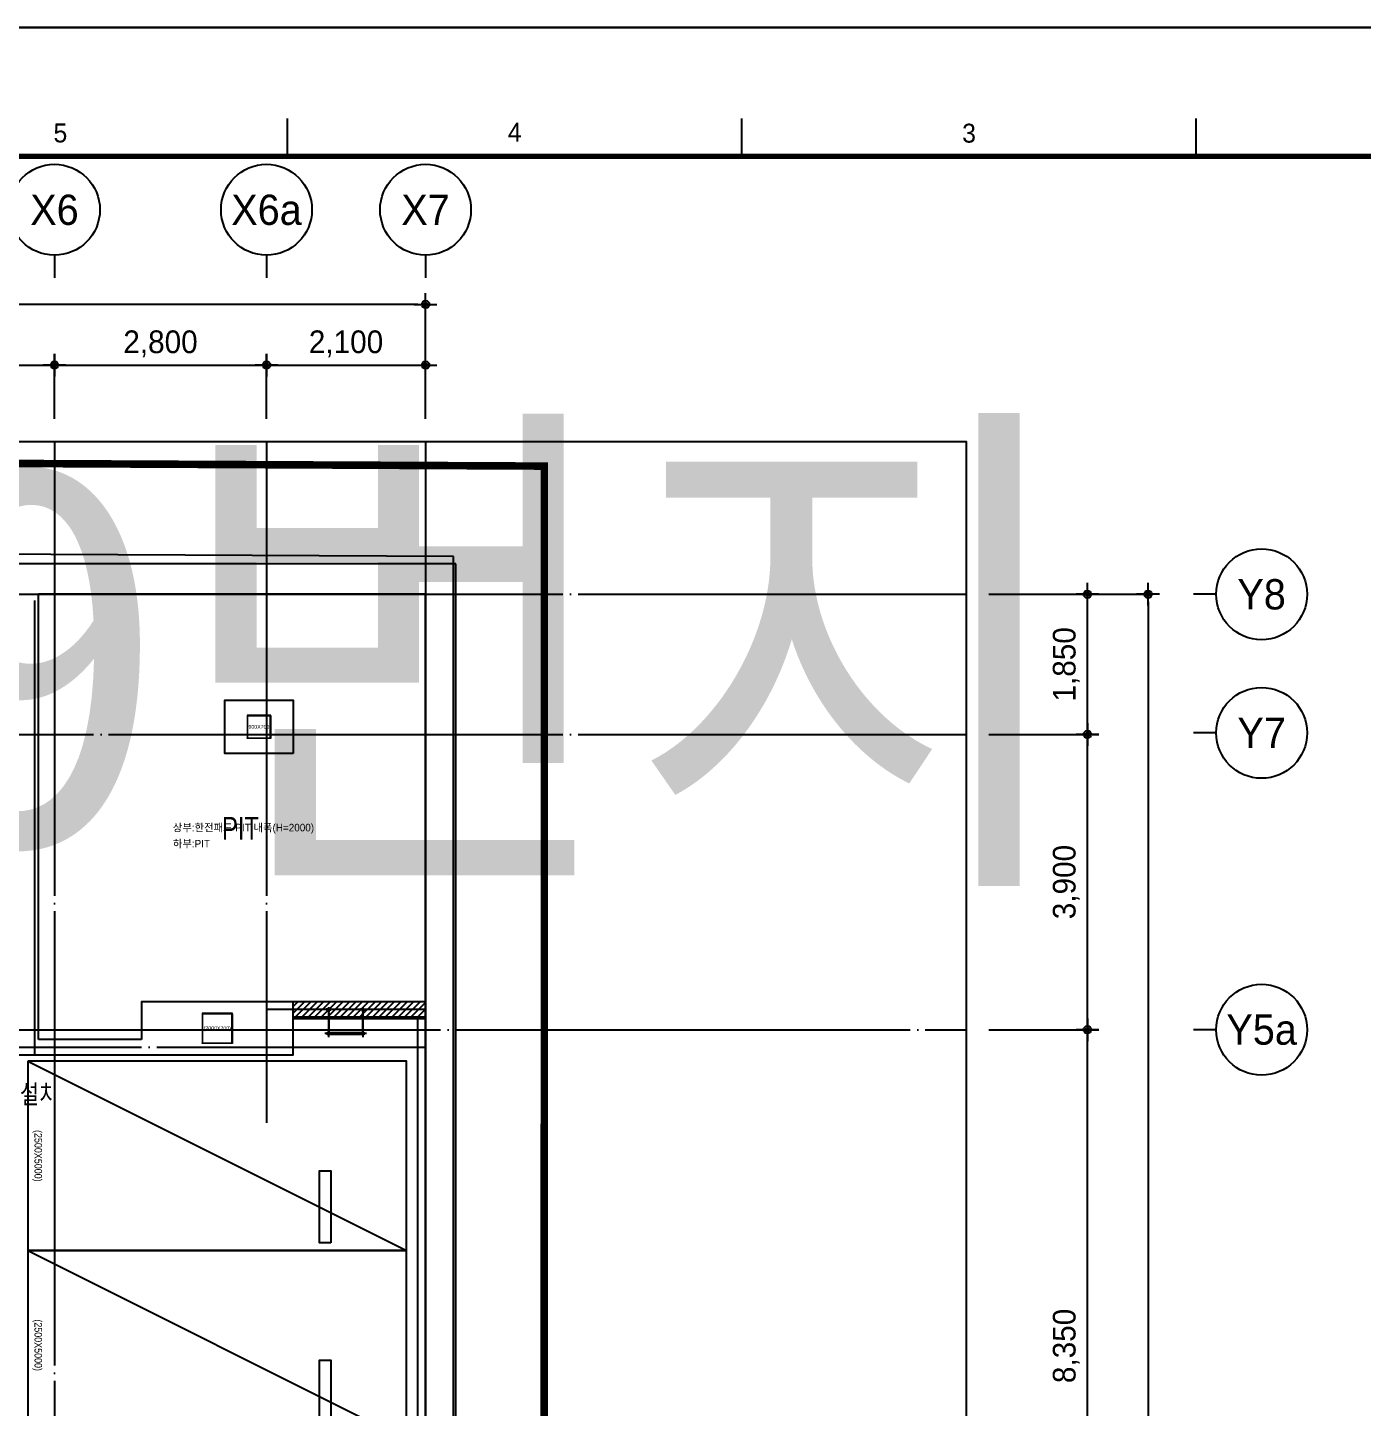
# Model space of a CAD drawing. Header units: millimetres. Extents: x 0 to 1390178, y 0 to 110113.
# Drawn here: x 392567 to 410195, y 41181 to 59400 of the extents above; entities that cross this region are included whole.
import ezdxf
from ezdxf.enums import TextEntityAlignment as Align
from ezdxf.xclip import XClip

# ---------------------------------------------------------------- set-up
doc = ezdxf.new("R2018")
doc.units = ezdxf.units.MM
doc.header["$LTSCALE"] = 100
doc.header["$XCLIPFRAME"] = 0
for name, pattern in [('X - 평면도$0$CEN', [62, 60, -1, 0, -1]), ('X - 평면도$0$HIDDEN', [0.375, 0.25, -0.125]), ('X - 평면도$0$PHANTOM2', [50, 40, -2, 2, -2, 2, -2])]:
    doc.linetypes.add(name, pattern=pattern)
doc.layers.get('DEFPOINTS').update_dxf_attribs({"color": 145})
for name, color, linetype in [('AA-XXXX-DIMS', 7, 'Continuous'), ('AA-XXXX-TEXT', 3, 'Continuous'), ('DIM', 7, 'Continuous'), ('X - SHEET$0$AA-BORD-FORM', 7, 'Continuous'), ('X - SHEET$0$AA-BORD-TEXT', 3, 'Continuous'), ('X - 평면도$0$! □-COL', 2, 'Continuous'), ('X - 평면도$0$0-구역계', 1, 'Continuous'), ('X - 평면도$0$A-FIN', 8, 'Continuous'), ('X - 평면도$0$AA-WAXM-BLOK', 3, 'Continuous'), ('X - 평면도$0$AA-WAXM-CONC', 2, 'Continuous'), ('X - 평면도$0$AA-XXXX-CNTL', 1, 'X - 평면도$0$CEN'), ('X - 평면도$0$AA-XXXX-PARK', 8, 'Continuous'), ('X - 평면도$0$AA-XXXX-PATT', 8, 'Continuous'), ('X - 평면도$0$벽배수판', 6, 'Continuous'), ('X - 평면도$0$사다리', 7, 'Continuous')]:
    doc.layers.add(name, color=color, linetype=linetype)
doc.layers.add('X - 평면도$0$A-GUIDE TEXT', color=67, linetype='Continuous', plot=False)
doc.layers.add('X - 평면도$0$DEFPOINT', color=163, linetype='Continuous', plot=False)
doc.styles.add('HAUD01', font='Dotum.ttf')
doc.styles.get("Standard").update_dxf_attribs({"font": 'Dotum.ttf'})
doc.styles.add('X - SHEET$0$HAUD01', font='Dotum.ttf')
doc.styles.add('X - 평면도$0$HAUD01', font='Dotum.ttf')
doc.styles.add('X - 평면도$0$STANDARD', font='Dotum.ttf')
doc.dimstyles.new('HAUD-100', dxfattribs={"dimscale": 100, "dimtxt": 3, "dimasz": 1, "dimexe": 0, "dimexo": 3, "dimgap": 1, "dimtad": 1, "dimdec": 0, "dimdsep": 46, "dimlunit": 6, "dimtxsty": 'HAUD01', "dimblk": 'DIMDOT', "dimcen": 2.5, "dimdle": 1.5, "dimclrd": 7, "dimclre": 7, "dimclrt": 3, "dimadec": 0, "dimazin": 0, "dimtfac": 1, "dimtdec": 0, "dimtix": 1, "dimtmove": 2, "dimatfit": 3, "dimfxl": 1, "dimtvp": 1, "dimtolj": 1, "dimtzin": 0, "dimarcsym": 0})

# ---------------------------------------------------------------- blocks, each defined once
blk = doc.blocks.new('X - SHEET$0$HAUDsheetV')
at = {"layer": 'X - SHEET$0$AA-BORD-FORM', "color": 2}
for p, q in [((601, 577), (601, 582)), ((661, 577), (661, 582)), ((721, 577), (721, 582))]:
    blk.add_line(p, q, dxfattribs=at)
at = {"layer": 'X - SHEET$0$AA-BORD-FORM', "color": 1}
blk.add_lwpolyline([(1, 0), (841, 0), (841, 594), (1, 594)], close=True, dxfattribs=at)
at = {"layer": 'X - SHEET$0$AA-BORD-FORM', "color": 2, "const_width": 0.682}
blk.add_lwpolyline([(21, 17), (21, 577), (821, 577), (821, 17)], close=True, dxfattribs=at)
at = {"layer": 'X - SHEET$0$AA-BORD-TEXT', "color": 7, "style": 'X - SHEET$0$HAUD01'}
for s, p in [('5', (571, 580.09)), ('4', (631, 580.19)), ('3', (691, 580.06))]:
    blk.add_text(s, height=2.5, dxfattribs=at).set_placement(p, align=Align.MIDDLE_CENTER)
at = {"layer": 'X - SHEET$0$AA-BORD-TEXT', "color": 3, "style": 'X - SHEET$0$HAUD01'}
for tag, p in [('PJCode', (786, 567.94)), ('작성자', (786.11, 194.82)), ('검토자', (786.11, 181.82)), ('최종검토자', (786.11, 168.82)), ('승인자', (786.11, 155.82)), ('일자', (786.83, 144.02)), ('개정번호', (812, 65.92))]:
    blk.add_attdef(tag, text='', height=3, dxfattribs=at).set_placement(p, align=Align.MIDDLE_CENTER)
at = {"layer": 'X - SHEET$0$AA-BORD-TEXT', "color": 3, "lineweight": 30, "flags": 104}
blk.add_attdef('PJTitle', text='', height=4, dxfattribs=at).set_placement((787.25, 536.62), align=Align.MIDDLE_CENTER)
blk = doc.blocks.new('X - SHEET')
ref = blk.add_blockref('X - SHEET$0$HAUDsheetV', (-100, 0), dxfattribs=dict(xscale=100, yscale=100, zscale=100))
lines = blk.add_mtext('중랑구 상봉동 116-49번지 일원 2030 청년주택 \\P신축공사', dxfattribs={"layer": 'X - SHEET$0$AA-BORD-TEXT', "color": 3, "insert": (78625, 53662), "char_height": 5056.52, "attachment_point": 1})
ref.add_attrib('PJTitle', '', (78625, 53662), dxfattribs={"flags": 104}).embed_mtext(lines)
blk = doc.blocks.new('DIMDOT')
at = {"layer": 'AA-XXXX-DIMS'}
for p, q in [((-1.5, 0), (1.5, 0)), ((0, -1.5), (0, 1.5))]:
    blk.add_line(p, q, dxfattribs=at)
for radius in [0.5, 0.25]:
    blk.add_circle((0, 0), radius, dxfattribs=at)
blk = doc.blocks.new('*D264')
at = {"color": 7, "lineweight": -2, "transparency": 16777216}
for p, q in [((-46117, 35787), (-46117, 37298)), ((-1667, 37298), (-46017, 37298)), ((-1567, 35787), (-1567, 37298))]:
    blk.add_line(p, q, dxfattribs=at)
at = {"layer": 'DEFPOINTS', "color": 0, "transparency": 16777216}
for p in [(-46117, 37298), (-46117, 35487, 0), (-1567, 35487, 0)]:
    blk.add_point(p, dxfattribs=at)
at = {"color": 7, "lineweight": -2, "transparency": 16777216, "xscale": 100, "yscale": 100, "zscale": 100, "rotation": 180}
blk.add_blockref('DIMDOT', (-46117, 37298), dxfattribs=at)
at = {"color": 7, "lineweight": -2, "transparency": 16777216, "xscale": 100, "yscale": 100, "zscale": 100}
blk.add_blockref('DIMDOT', (-1567, 37298), dxfattribs=at)
at = {"color": 3, "transparency": 16777216, "insert": (-23842, 37577), "char_height": 300, "attachment_point": 5, "style": 'HAUD01'}
blk.add_mtext('\\A1;44,550', dxfattribs=at)
blk = doc.blocks.new('*D268')
at = {"color": 7, "lineweight": -2, "transparency": 16777216}
for p, q in [((-11317, 35787), (-11317, 36498)), ((-11217, 36498), (-6567, 36498)), ((-6467, 35787), (-6467, 36498))]:
    blk.add_line(p, q, dxfattribs=at)
at = {"layer": 'DEFPOINTS', "color": 0, "transparency": 16777216}
for p in [(-6467, 36498), (-11317, 35487, 0), (-6467, 35487, 0)]:
    blk.add_point(p, dxfattribs=at)
at = {"color": 7, "lineweight": -2, "transparency": 16777216, "xscale": 100, "yscale": 100, "zscale": 100, "rotation": 180}
blk.add_blockref('DIMDOT', (-11317, 36498), dxfattribs=at)
at = {"color": 7, "lineweight": -2, "transparency": 16777216, "xscale": 100, "yscale": 100, "zscale": 100}
blk.add_blockref('DIMDOT', (-6467, 36498), dxfattribs=at)
at = {"color": 3, "transparency": 16777216, "insert": (-8892, 36777), "char_height": 300, "attachment_point": 5, "style": 'HAUD01'}
blk.add_mtext('\\A1;4,850', dxfattribs=at)
blk = doc.blocks.new('*D269')
at = {"color": 7, "lineweight": -2, "transparency": 16777216}
for p, q in [((-6467, 35787), (-6467, 36498)), ((-6367, 36498), (-3767, 36498)), ((-3667, 35787), (-3667, 36498))]:
    blk.add_line(p, q, dxfattribs=at)
at = {"layer": 'DEFPOINTS', "color": 0, "transparency": 16777216}
for p in [(-3667, 36498), (-6467, 35487, 0), (-3667, 35487, 0)]:
    blk.add_point(p, dxfattribs=at)
at = {"color": 7, "lineweight": -2, "transparency": 16777216, "xscale": 100, "yscale": 100, "zscale": 100, "rotation": 180}
blk.add_blockref('DIMDOT', (-6467, 36498), dxfattribs=at)
at = {"color": 7, "lineweight": -2, "transparency": 16777216, "xscale": 100, "yscale": 100, "zscale": 100}
blk.add_blockref('DIMDOT', (-3667, 36498), dxfattribs=at)
at = {"color": 3, "transparency": 16777216, "insert": (-5067, 36777), "char_height": 300, "attachment_point": 5, "style": 'HAUD01'}
blk.add_mtext('\\A1;2,800', dxfattribs=at)
blk = doc.blocks.new('*D288')
at = {"color": 7, "lineweight": -2, "transparency": 16777216}
for p, q in [((5874, 31621), (7174, 31621)), ((7174, 27821), (7174, 31521)), ((5874, 27721), (7174, 27721))]:
    blk.add_line(p, q, dxfattribs=at)
at = {"layer": 'DEFPOINTS', "color": 0, "transparency": 16777216}
for p in [(5574, 31621, 0), (7174, 31621), (5574, 27721, 0)]:
    blk.add_point(p, dxfattribs=at)
at = {"color": 7, "lineweight": -2, "transparency": 16777216, "xscale": 100, "yscale": 100, "zscale": 100}
for p, rotation in [((7174, 31621), 90), ((7174, 27721), 270)]:
    blk.add_blockref('DIMDOT', p, dxfattribs=dict(at, rotation=rotation))
at = {"color": 3, "transparency": 16777216, "insert": (6895, 29671), "char_height": 300, "attachment_point": 5, "rotation": 90, "style": 'HAUD01'}
blk.add_mtext('\\A1;3,900', dxfattribs=at)
blk = doc.blocks.new('*D289')
at = {"color": 7, "lineweight": -2, "transparency": 16777216}
for p, q in [((5874, 33471), (7974, 33471)), ((7974, 33371), (7974, -13459)), ((5874, -13559), (7974, -13559))]:
    blk.add_line(p, q, dxfattribs=at)
at = {"layer": 'DEFPOINTS', "color": 0, "transparency": 16777216}
for p in [(5574, 33471, 0), (5574, -13559, 0), (7974, -13559)]:
    blk.add_point(p, dxfattribs=at)
at = {"color": 7, "lineweight": -2, "transparency": 16777216, "xscale": 100, "yscale": 100, "zscale": 100}
for p, rotation in [((7974, 33471), 90), ((7974, -13559), 270)]:
    blk.add_blockref('DIMDOT', p, dxfattribs=dict(at, rotation=rotation))
at = {"color": 3, "transparency": 16777216, "insert": (7695, 9956), "char_height": 300, "attachment_point": 5, "rotation": 90, "style": 'HAUD01'}
blk.add_mtext('\\A1;47,030', dxfattribs=at)
blk = doc.blocks.new('*D290')
at = {"color": 7, "lineweight": -2, "transparency": 16777216}
for p, q in [((5874, 33471), (7174, 33471)), ((7174, 31721), (7174, 33371)), ((5874, 31621), (7174, 31621))]:
    blk.add_line(p, q, dxfattribs=at)
at = {"layer": 'DEFPOINTS', "color": 0, "transparency": 16777216}
for p in [(5574, 33471, 0), (7174, 33471), (5574, 31621, 0)]:
    blk.add_point(p, dxfattribs=at)
at = {"color": 7, "lineweight": -2, "transparency": 16777216, "xscale": 100, "yscale": 100, "zscale": 100}
for p, rotation in [((7174, 33471), 90), ((7174, 31621), 270)]:
    blk.add_blockref('DIMDOT', p, dxfattribs=dict(at, rotation=rotation))
at = {"color": 3, "transparency": 16777216, "insert": (6895, 32546), "char_height": 300, "attachment_point": 5, "rotation": 90, "style": 'HAUD01'}
blk.add_mtext('\\A1;1,850', dxfattribs=at)
blk = doc.blocks.new('*D291')
at = {"color": 7, "lineweight": -2, "transparency": 16777216}
for p, q in [((5874, 27721), (7174, 27721)), ((7174, 19471), (7174, 27621)), ((5874, 19371), (7174, 19371))]:
    blk.add_line(p, q, dxfattribs=at)
at = {"layer": 'DEFPOINTS', "color": 0, "transparency": 16777216}
for p in [(5574, 27721, 0), (7174, 27721), (5574, 19371, 0)]:
    blk.add_point(p, dxfattribs=at)
at = {"color": 7, "lineweight": -2, "transparency": 16777216, "xscale": 100, "yscale": 100, "zscale": 100}
for p, rotation in [((7174, 27721), 90), ((7174, 19371), 270)]:
    blk.add_blockref('DIMDOT', p, dxfattribs=dict(at, rotation=rotation))
at = {"color": 3, "transparency": 16777216, "insert": (6895, 23546), "char_height": 300, "attachment_point": 5, "rotation": 90, "style": 'HAUD01'}
blk.add_mtext('\\A1;8,350', dxfattribs=at)
blk = doc.blocks.new('*D302')
at = {"color": 7, "lineweight": -2, "transparency": 16777216}
for p, q in [((-3667, 35787), (-3667, 36498)), ((-3567, 36498), (-1667, 36498)), ((-1567, 35787), (-1567, 36498))]:
    blk.add_line(p, q, dxfattribs=at)
at = {"layer": 'DEFPOINTS', "color": 0, "transparency": 16777216}
for p in [(-1567, 36498), (-3667, 35487), (-1567, 35487)]:
    blk.add_point(p, dxfattribs=at)
at = {"color": 7, "lineweight": -2, "transparency": 16777216, "xscale": 100, "yscale": 100, "zscale": 100, "rotation": 180}
blk.add_blockref('DIMDOT', (-3667, 36498), dxfattribs=at)
at = {"color": 7, "lineweight": -2, "transparency": 16777216, "xscale": 100, "yscale": 100, "zscale": 100}
blk.add_blockref('DIMDOT', (-1567, 36498), dxfattribs=at)
at = {"color": 3, "transparency": 16777216, "insert": (-2617, 36777), "char_height": 300, "attachment_point": 5, "style": 'HAUD01'}
blk.add_mtext('\\A1;2,100', dxfattribs=at)
blk = doc.blocks.new('*U1022')
at = {"color": 9, "linetype": 'X - 평면도$0$HIDDEN'}
for p, q in [((-232, 120), (-255, 120)), ((-255, 120), (-255, 114)), ((-232, 114), (-255, 114)), ((-228, 110), (-228, 0)), ((-222, 110), (-222, 0)), ((-218, 120), (-195, 120)), ((-218, 114), (-195, 114)), ((-195, 120), (-195, 114)), ((218, 120), (195, 120)), ((195, 120), (195, 114)), ((218, 114), (195, 114)), ((222, 110), (222, 0)), ((228, 110), (228, 0)), ((232, 120), (255, 120)), ((232, 114), (255, 114)), ((255, 120), (255, 114))]:
    blk.add_line(p, q, dxfattribs=at)
for centre, radius, start, end in [((-232, 110), 10, 0, 90), ((-232, 110), 4, 0, 90), ((-218, 110), 10, 90, 134.427), ((-218, 110), 4, 90, 180), ((218, 110), 10, 0, 90), ((218, 110), 4, 0, 90), ((232, 110), 10, 90, 134.427), ((232, 110), 4, 90, 180)]:
    blk.add_arc(centre, radius, start, end, dxfattribs=at)
blk.add_point((-225, 120))
at = {"layer": 'X - 평면도$0$A-GUIDE TEXT', "color": 190}
blk.add_line((275, 0), (-275, 0), dxfattribs=at)
at = {"layer": 'X - 평면도$0$사다리', "color": 8}
for p, q in [((-225, 147), (-225, -250)), ((225, 147), (225, -250)), ((275, -200), (-275, -200))]:
    blk.add_line(p, q, dxfattribs=at)
at = {"layer": 'X - 평면도$0$사다리', "color": 6}
for p, q in [((222, 0), (222, -181)), ((228, 0), (228, -181)), ((-228, 0), (-228, -181)), ((-222, 0), (-222, -181)), ((210, -189), (-210, -189)), ((210, -211), (-210, -211))]:
    blk.add_line(p, q, dxfattribs=at)
at = {"layer": 'X - 평면도$0$사다리', "color": 11}
for centre, radius in [((-225, -200), 19), ((225, -200), 19), ((-225, -200), 17), ((225, -200), 17)]:
    blk.add_circle(centre, radius, dxfattribs=at)
blk = doc.blocks.new('X - 평면도$0$A$C131C07CB')
at = {"layer": 'X - 평면도$0$0-구역계', "color": 1, "linetype": 'X - 평면도$0$PHANTOM2', "const_width": 100, "flags": 128}
blk.add_lwpolyline([(50108, 50546), (32940, 50631), (27658, 50496), (20509, 50187), (2300, 48329), (1988, 39918), (1940, 31390), (1399, 24265), (272, 6596), (50, 108), (11256, 50), (11486, 6795), (29909, 7122), (29397, 12805), (50106, 15382)], close=True, dxfattribs=at)
at = {"layer": 'X - 평면도$0$DEFPOINT'}
for points in [[(50108, 50546), (32940, 50631), (27658, 50496), (20509, 50187), (2300, 48329), (1988, 39918), (1940, 31390), (1399, 24265), (272, 6596), (50, 108), (11256, 50), (11486, 6795), (29909, 7122), (29397, 12805), (50106, 15382)], [(48908, 49352), (32952, 49431), (27700, 49296), (20596, 48990), (3461, 47241), (3188, 39892), (3140, 31341), (2596, 24182), (1470, 6537), (1291, 1301), (10096, 1256), (10325, 7974), (28598, 8299), (28098, 13852), (48906, 16442)]]:
    blk.add_lwpolyline(points, close=True, dxfattribs=at)
blk = doc.blocks.new('X - 평면도$0$A$C1F6A04A41')
at = {"layer": 'X - 평면도$0$AA-XXXX-PARK', "ltscale": 5}
blk.add_line((0, 100), (2500, 5100), dxfattribs=at)
for points in [[(0, 100), (2500, 100), (2500, 5100), (0, 5100)], [(2400, 4100), (2400, 3950), (1450, 3950), (1450, 4100)]]:
    blk.add_lwpolyline(points, close=True, dxfattribs=at)
at = {"layer": 'X - 평면도$0$DEFPOINT', "style": 'X - 평면도$0$HAUD01', "width": 0.9}
blk.add_text('(2500X5000)', height=100, dxfattribs=at).set_placement((1250, 236), align=Align.MIDDLE_CENTER)
blk = doc.blocks.new('X - 평면도$0$ㅁ-400X400X9X9')
at = {"layer": 'X - 평면도$0$! □-COL', "lineweight": 9, "flags": 128}
for points in [[(143814, 359875), (144214, 359875), (144214, 359884), (143814, 359884)], [(143814, 359493), (143823, 359493), (143823, 359875), (143814, 359875)], [(144214, 359493), (144205, 359493), (144205, 359875), (144214, 359875)], [(143814, 359493), (144214, 359493), (144214, 359484), (143814, 359484)]]:
    blk.add_lwpolyline(points, close=True, dxfattribs=at)
blk = doc.blocks.new('X - 평면도$0$ㅁ-310X310X9X9')
at = {"layer": 'X - 평면도$0$! □-COL', "lineweight": 9, "elevation": 0, "flags": 128}
for points in [[(295854, -66584), (296164, -66584), (296164, -66575), (295854, -66575)], [(295854, -66876), (295863, -66876), (295863, -66584), (295854, -66584)], [(296164, -66876), (296155, -66876), (296155, -66584), (296164, -66584)], [(295854, -66876), (296164, -66876), (296164, -66885), (295854, -66885)]]:
    blk.add_lwpolyline(points, close=True, dxfattribs=at)
blk = doc.blocks.new('X - 평면도$0$A$C74DE3231')
for name, p in [('X - 평면도$0$ㅁ-310X310X9X9', (-321626, 98351, 0)), ('X - 평면도$0$ㅁ-310X310X9X9', (-315726, 98351, 0)), ('X - 평면도$0$ㅁ-310X310X9X9', (-307326, 98351, 0)), ('X - 평면도$0$ㅁ-310X310X9X9', (-299776, 98451, 0)), ('X - 평면도$0$ㅁ-400X400X9X9', (-169632, -331893)), ('X - 평면도$0$ㅁ-400X400X9X9', (-163732, -331893)), ('X - 평면도$0$ㅁ-400X400X9X9', (-155332, -331893)), ('X - 평면도$0$ㅁ-400X400X9X9', (-148332, -331943))]:
    blk.add_blockref(name, p)
blk = doc.blocks.new('X - 평면도$0$A$Cfb342870')
at = {"layer": 'X - 평면도$0$AA-WAXM-CONC'}
for p, q in [((-1167, 33871), (-26952, 33871)), ((-1167, 2274), (-1167, 33871)), ((-1567, 33471, -16), (-6677, 33471, -16)), ((-6677, 27591, -16), (-6677, 33471, -16)), ((-1567, 2916), (-1567, 33471)), ((-5317, 27591, -16), (-6677, 27591, -16)), ((-10967, 27391), (-5317, 27391))]:
    blk.add_line(p, q, dxfattribs=at)
blk = doc.blocks.new('X - 평면도$0$B4~1F_COL')
at = {"layer": 'X - 평면도$0$AA-WAXM-CONC'}
blk.add_lwpolyline([(-46678, -24527), (-47578, -24527), (-47578, -23827), (-46678, -23827)], close=True, dxfattribs=at)
blk.add_lwpolyline([(-48678, -28507), (-48678, -28507), (-46678, -28507), (-46678, -27807), (-48678, -27807), (-48678, -28307)], dxfattribs=at)
at = {"layer": 'X - 평면도$0$DEFPOINT', "style": 'X - 평면도$0$STANDARD'}
for s, p in [('(900X700)', (-47128, -24177)), ('(2000X700)', (-47678, -28157))]:
    blk.add_text(s, height=50, dxfattribs=at).set_placement(p, align=Align.MIDDLE_CENTER)
blk = doc.blocks.new('X - 평면도$0$A$C9949ff83')
at = {"layer": 'DEFPOINTS'}
for points in [[(0, 59400), (84000, 59400), (84000, 0), (0, 0)], [(2000, 1700), (75000, 1700), (75000, 57700), (2000, 57700)]]:
    blk.add_lwpolyline(points, close=True, dxfattribs=at)
blk = doc.blocks.new('X - 평면도', base_point=(-475.4, -286.7))
at = {"layer": 'X - 평면도$0$AA-XXXX-PATT'}
h = blk.add_hatch(dxfattribs=at)
h.set_pattern_fill('_USER', color=256, scale=60, angle=45, style=0, pattern_type=0)
h.set_pattern_definition([(45, (-126000, 0), (-42.426407, 42.426407), [])])
h.paths.add_polyline_path([(578292, 60793.1), (578482, 60793.1), (578482, 66673.1), (578292, 66673.1)])
h.paths.add_polyline_path([(585072, 61093.1), (585072, 61293.1), (583322, 61293.1), (583322, 61093.1)])
h.paths.add_polyline_path([(571927, 66353.1), (572117, 66353.1), (572117, 66673.1), (571927, 66673.1)])
h.paths.add_polyline_path([(572117, 62623.1), (571927, 62623.1), (571927, 60613.1), (574972, 60613.1), (574972, 60803.1), (572117, 60803.1)])
h.paths.add_polyline_path([(574972, 64393.1), (574972, 64583.1), (571927, 64583.1), (571927, 64393.1)])
h.paths.add_polyline_path([(575672, 64583.1), (575672, 64393.1), (578292, 64393.1), (578292, 64583.1)])
at = {"layer": 'DEFPOINTS'}
blk.add_lwpolyline([(531286.2, 68689.6), (592213.6, 68689.6), (592213.6, 19243.1), (531286.2, 19243.1)], close=True, dxfattribs=at)
at = {"layer": 'X - 평면도$0$A-FIN'}
blk.add_line((583322, 61073.1), (585072, 61073.1), dxfattribs=at)
at = {"layer": 'X - 평면도$0$AA-WAXM-BLOK'}
for p, q in [((585072, 61293.1), (583322, 61293.1)), ((583322, 61093.1), (585072, 61093.1))]:
    blk.add_line(p, q, dxfattribs=at)
at = {"layer": 'X - 평면도$0$AA-XXXX-CNTL'}
for p, q in [((580172, 68689.6), (580172, 19243.1)), ((582972, 68689.6), (582972, 59693.1)), ((585072, 68689.6), (585072, 19243.1)), ((531286.2, 66673.1), (592213.6, 66673.1)), ((559720.7, 66673.1), (585072, 66673.1)), ((579912, 60593.1), (579912, 66673.1)), ((585072, 66673.1), (585072, 35520.7)), ((531286.2, 64823.1), (592213.6, 64823.1)), ((582972, 61193.1), (585072, 61193.1)), ((579272, 60923.1), (592213.6, 60923.1)), ((575322, 60693.1), (585072, 60693.1))]:
    blk.add_line(p, q, dxfattribs=at)
at = {"layer": 'X - 평면도$0$벽배수판'}
blk.add_line((584972, 44788.1), (584972, 61073.1), dxfattribs=at)
for name, p in [('X - 평면도$0$A$C9949ff83', (523249.9, 14755.9)), ('X - 평면도$0$A$Cfb342870', (586639.2, 33202.2)), ('X - 평면도$0$B4~1F_COL', (630000, 89100)), ('X - 평면도$0$A$C74DE3231', (586639.2, 33202.2))]:
    blk.add_blockref(name, p)
at = {"layer": 'DEFPOINTS'}
blk.add_blockref('X - 평면도$0$A$C131C07CB', (536532.9, 17819.8), dxfattribs=at)
at = {"layer": 'X - 평면도$0$AA-XXXX-PARK', "rotation": 270}
for p in [(579722, 60508.1), (579722, 58008.1)]:
    blk.add_blockref('X - 평면도$0$A$C1F6A04A41', p, dxfattribs=at)
at = {"layer": 'X - 평면도$0$사다리'}
blk.add_blockref('*U1022', (584017, 61073.1), dxfattribs=at)
at = {"layer": 'X - 평면도$0$DEFPOINT', "style": 'X - 평면도$0$HAUD01'}
for s, p in [('상부:한전패드 PIT 내폭(H=2000)', (581735, 63592.7)), ('하부:PIT', (581735, 63379.7))]:
    blk.add_text(s, height=100, dxfattribs=at).set_placement(p, align=Align.MIDDLE_LEFT)
blk = doc.blocks.new('저층부 치수')
at = {"layer": 'DIM'}
for p, q in [((-6467.2, 37948.3, 0), (-6467.2, 37648.3, 0)), ((-3667.2, 37948.3), (-3667.2, 37648.3)), ((-1567.2, 37948.3, 0), (-1567.2, 37648.3, 0)), ((8874.4, 33470.9, 0), (8574.4, 33470.9, 0)), ((8874.4, 31640.9), (8574.4, 31640.9)), ((8874.4, 27720.9), (8574.4, 27720.9))]:
    blk.add_line(p, q, dxfattribs=at)
for centre in [(-6467.2, 38548.3, 0), (-3667.2, 38548.3), (-1567.2, 38548.3, 0), (9474.4, 33470.9, 0), (9474.4, 31640.9), (9474.4, 27720.9)]:
    blk.add_circle(centre, 600, dxfattribs=at)
at = {"layer": 'DIM', "style": 'HAUD01'}
for s, p in [('X6', (-6467.2, 38548.3, 0)), ('X6a', (-3667.2, 38548.3)), ('X7', (-1567.2, 38548.3, 0)), ('Y8', (9474.4, 33470.9, 0)), ('Y7', (9474.4, 31640.9)), ('Y5a', (9474.4, 27720.9))]:
    blk.add_text(s, height=400, dxfattribs=at).set_placement(p, align=Align.MIDDLE)
dim = blk.add_linear_dim(base=(-46117.2, 37298.3, 0), p1=(-1567.2, 35487.4), p2=(-46117.2, 35487.4), dimstyle='HAUD-100')
dim.commit()
dim.dimension.update_dxf_attribs({"geometry": '*D264', "text_midpoint": (-23842.2, 37577.4, 0)})
for base, p1, p2, angle, picture, middle in [((-6467.2, 36498.3, 0), (-11317.2, 35487.4), (-6467.2, 35487.4), 180, '*D268', (-8892.2, 36777.4, 0)), ((-3667.2, 36498.3, 0), (-6467.2, 35487.4), (-3667.2, 35487.4), 180, '*D269', (-5067.2, 36777.4, 0)), ((7974.4, -13559.1, 0), (5574.4, 33470.9), (5574.4, -13559.1), 90, '*D289', (7695.3, 9955.9, 0)), ((7174.4, 33470.9, 0), (5574.4, 31620.9), (5574.4, 33470.9), 270, '*D290', (6895.3, 32545.9, 0)), ((7174.4, 31620.9, 0), (5574.4, 27720.9), (5574.4, 31620.9), 270, '*D288', (6895.3, 29670.9, 0)), ((7174.4, 27720.9, 0), (5574.4, 19370.9), (5574.4, 27720.9), 270, '*D291', (6895.3, 23545.9, 0))]:
    dim = blk.add_linear_dim(base=base, p1=p1, p2=p2, angle=angle, dimstyle='HAUD-100')
    dim.commit()
    dim.dimension.update_dxf_attribs({"geometry": picture, "text_midpoint": middle})
dim = blk.add_aligned_dim(p1=(-3667.2, 35487.4), p2=(-1567.2, 35487.4), distance=1010.9, dimstyle='HAUD-100')
dim.commit()
dim.dimension.update_dxf_attribs({"geometry": '*D302', "text_midpoint": (-2617.2, 36777.4)})

msp = doc.modelspace()

# ---------------------------------------------------------------- block references
ref = msp.add_blockref('X - 평면도', (-187725.3, -15042.6))
XClip(ref).set_block_clipping_path([(523249.9173510034, 14755.918452476), (607249.9173510034, 74155.918452476)])

# ---------------------------------------------------------------- next in the draw order: block references
for name, p in [('X - SHEET', (252000, 0)), ('X - SHEET', (336000, 0)), ('저층부 치수', (399389.3, 18446.3))]:
    msp.add_blockref(name, p)

# ---------------------------------------------------------------- next in the draw order: texts
at = {"layer": 'AA-XXXX-TEXT', "style": 'HAUD01', "width": 0.8}
msp.add_text('PIT', height=300, dxfattribs=at).set_placement((395378.3, 48827.2), align=Align.MIDDLE_CENTER)
msp.add_text('안내표지판 설치', height=250, dxfattribs=at).set_placement((391139.1, 45318.1), align=Align.MIDDLE_LEFT)

doc.saveas('drawing.dxf')
